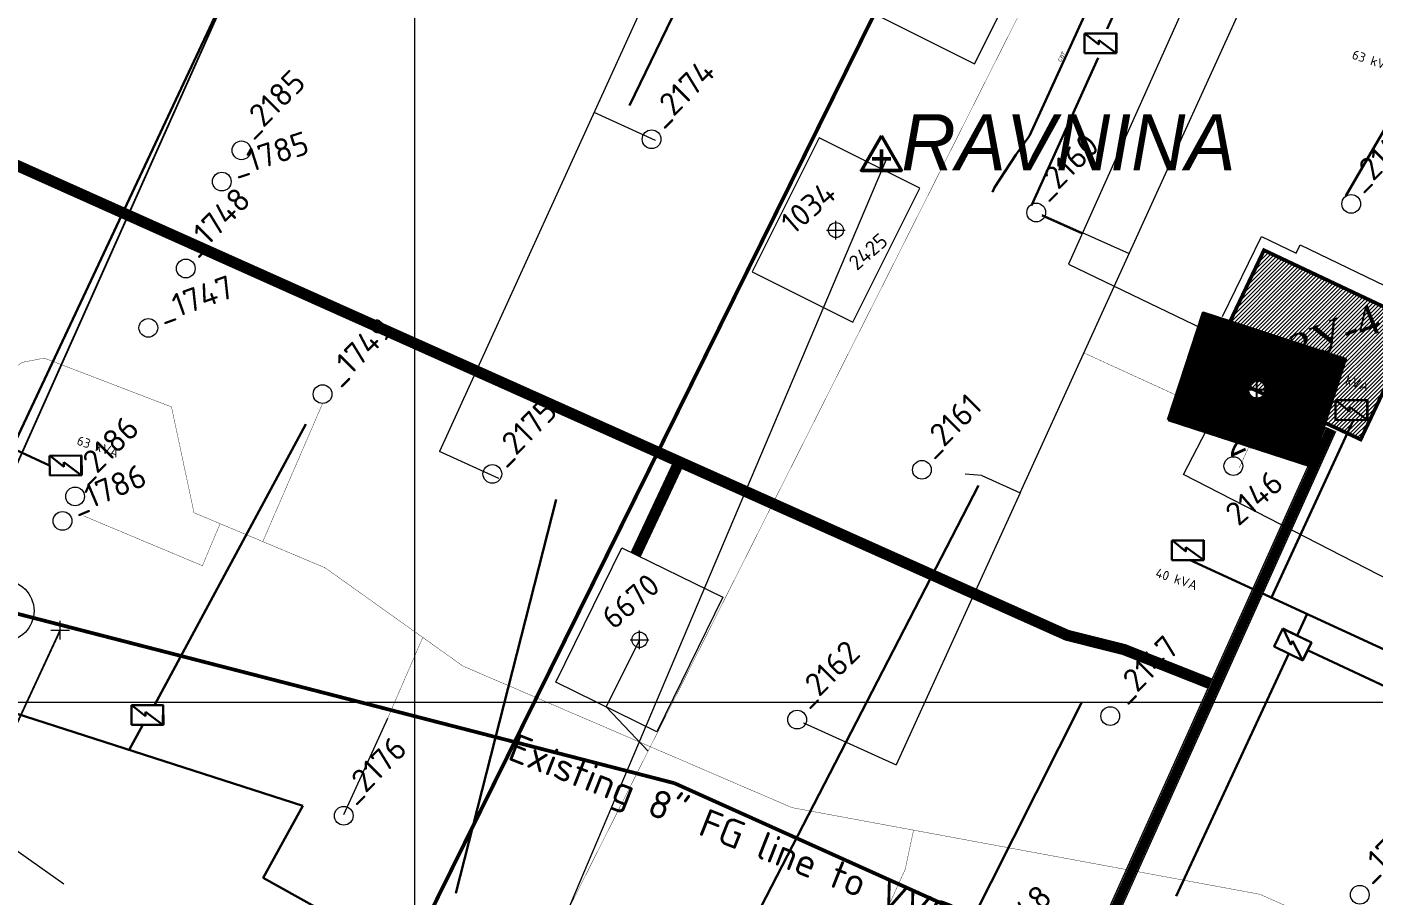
# Model space of a CAD drawing. Header units: millimetres. Extents: x 519 to 9564855, y -810 to 5021775.
# Drawn here: x 9527793 to 9528512, y 5000896 to 5001361 of the extents above; entities that cross this region are included whole.
import ezdxf
from ezdxf.enums import TextEntityAlignment as Align

# ---------------------------------------------------------------- set-up
doc = ezdxf.new("R2010")
doc.units = ezdxf.units.MM
doc.header["$LTSCALE"] = 2
doc.header["$MEASUREMENT"] = 0
doc.header["$PDMODE"] = 2
doc.header["$PDSIZE"] = 5
doc.linetypes.add('92051501$0$GROUND2', pattern=[35, 25, -10])
for name, color, linetype in [('COMPOUND', 3, 'Continuous'), ('CONTROL', 7, 'Continuous'), ('Existing roads', 41, 'Continuous'), ('FIBERGLASS', 212, 'Continuous'), ('GRID_PULKOVO', 7, 'Continuous'), ('OilColl&Flowlines', 3, 'Continuous'), ('OLD WELLS(dr.bfr2000)', 24, 'Continuous'), ('ROAD_FIELD', 255, '92051501$0$GROUND2'), ('ROAD_GROUND', 9, 'Continuous'), ('Скважины на 2015 год', 7, 'Continuous'), ('ТХ_выкидные линии', 24, 'Continuous')]:
    doc.layers.add(name, color=color, linetype=linetype)
for name, color, linetype, lineweight in [('PPLINE_GAS', 4, 'GAS_LINE', 30), ('WELLS(drilled after 2000y)', 6, 'Continuous', 40), ('Нефтепровод Fiberclass', 14, 'g5_122_n', 30), ('Новый водовод', 5, 'g_122_vpr', 30), ('Скв на 2025 допы от ХеКай', 204, 'Continuous', 0), ('Скважины на 2023 год', 201, 'Continuous', 20), ('Скважины на 2023 год (доп.)', 201, 'Continuous', 20), ('Скважины на 2024 год-125', 10, 'Continuous', 40), ('Скважины на 2026', 222, 'Continuous', 50), ('Электро', 1, 'Continuous', 30), ('Электроснаб', 1, 'Continuous', 18), ('Электроснабжене', 1, 'Continuous', 18)]:
    doc.layers.add(name, color=color, linetype=linetype, lineweight=lineweight)
doc.styles.add('92051501$0$STANDARD', font='simplex.shx')
doc.styles.add('Elect', font='isocpeur.ttf')
doc.styles.add('GeoApp', font='', dxfattribs={"height": 1})
doc.styles.add('Line_GUGK', font='')
doc.styles.get("Standard").update_dxf_attribs({"font": 'isocpeur.ttf', "width": 0.5})
doc.styles.get('GeoApp').set_extended_font_data('D431', italic=True)
doc.styles.get('Line_GUGK').set_extended_font_data('Bm431', italic=True)
doc.linetypes.add('g5_122_n', pattern='A,1,-1,1.5,-0.3,["Н",GeoApp,S=1,R=0,X=0,Y=-0.5],-1.5,1.5,-1,4,-1,4,-1,3', length=20.8)
doc.linetypes.add('g_122_vpr', pattern='A,2,-2,3,-0.6,["Впр",Line_GUGK,S=2,R=0,X=0,Y=-1],-6.4,3,-2,8,-2,8,-2,6', length=45)
doc.linetypes.add('GAS_LINE', pattern='A,0.5,-0.2,["G",92051501$0$STANDARD,S=0.1,R=0,X=-0.1,Y=-0.05],-0.05', length=0.75)
doc.linetypes.add('WTR_LINE', pattern='A,0.5,-0.2,["W",92051501$0$STANDARD,S=0.1,R=0,X=-0.1,Y=-0.05],-0.05', length=0.75)

# ---------------------------------------------------------------- blocks, each defined once
blk = doc.blocks.new('A$C4BE355D2')
at = {"layer": 'Скважины на 2023 год', "color": 0, "linetype": 'ByBlock', "lineweight": 0}
blk.add_lwpolyline([(16.15, -47.3), (40.87, 28.79), (-16.19, 47.33), (-40.91, -28.76)], close=True, dxfattribs=at)
blk = doc.blocks.new('A$C53fd71da')
at = {"layer": 'CONTROL', "color": 6, "lineweight": 50}
blk.add_lwpolyline([(0, 12.31), (-10.66, -6.15), (10.66, -6.15)], close=True, dxfattribs=at)
at = {"layer": 'CONTROL', "color": 6, "lineweight": 5, "const_width": 1}
blk.add_lwpolyline([(-0.5, 0, 1), (0.5, 0, 1)], format="xyb", close=True, dxfattribs=at)
at = {"layer": 'CONTROL', "color": 6, "lineweight": 50}
blk.add_point((0, 0), dxfattribs=at)

msp = doc.modelspace()

# ---------------------------------------------------------------- hatches: boundary and pattern name
at = {"layer": 'Скважины на 2015 год', "linetype": 'ByBlock', "lineweight": 0, "ltscale": 5}
h = msp.add_hatch(dxfattribs=at)
h.set_pattern_fill('ANSI31', color=5, scale=12, style=0)
h.set_pattern_definition([(45, (0, 0), (-1.06066017178, 1.06066017178), [])])
h.paths.add_polyline_path([(9528504.837, 5001139.755), (9528423.237, 5001178.555), (9528453.437, 5001241.255), (9528534.737, 5001203.055)])
h.paths.add_polyline_path([(9528457.66573, 5001164.38848), (9528569.83702, 5001209.70837), (9528557.03941, 5001241.38372), (9528444.86813, 5001196.06383)], flags=9)
at = {"layer": 'Скважины на 2024 год-125', "linetype": 'ByBlock', "lineweight": 0, "true_color": 0xadddf7}
h = msp.add_hatch(dxfattribs=at)
h.set_pattern_fill('ANSI31', color=141)
h.set_pattern_definition([(45, (-21407.50241, 3424.00634), (-0.0883883476483, 0.0883883476483), [])])
h.paths.add_polyline_path([(9528497.01277, 5001183.07102), (9528420.92825, 5001207.79238), (9528402.38723, 5001150.72898), (9528478.47175, 5001126.00762)])
h.paths.add_polyline_path([(9528454.7, 5001166.9, -1), (9528444.7, 5001166.9, -1)], flags=16)

# ---------------------------------------------------------------- linework, layer by layer
at = {"color": 5, "linetype": 'WTR_LINE', "lineweight": 0, "ltscale": 100, "const_width": 2, "elevation": -0.999}
msp.add_lwpolyline([(9526374.128, 5000834.993), (9526338.861, 5000849.119), (9526369.317, 5000918.369), (9526381.582, 5000915.643), (9526388.479, 5000916.907), (9526506.091, 5001104.365), (9526943.61387, 5000894.80545), (9527351.894, 5000706.201), (9527410.535, 5000680.127), (9527811.155, 5000487.989), (9528541.9542, 5001967.68695)], dxfattribs=at)
at = {"layer": 'COMPOUND', "lineweight": 0, "const_width": 2}
msp.add_lwpolyline([(9528505.04563, 5001140.19668), (9528423.55244, 5001178.40501), (9528453.437, 5001241.255), (9528534.65885, 5001202.88955), (9528505.04563, 5001140.19668)], dxfattribs=at)
at = {"layer": 'Existing roads', "linetype": 'ByBlock', "lineweight": 0, "ltscale": 5, "const_width": 6}
for points in [[(9528424.64782, 5001009.83599), (9528378.57707, 5001028.07676), (9528348.31289, 5001035.64782), (9527630.06875, 5001357.1753)], [(9528118.13147, 5001078.80981), (9528141.22578, 5001128.02468)]]:
    msp.add_lwpolyline(points, dxfattribs=at)
at = {"layer": 'FIBERGLASS', "linetype": 'ByBlock', "lineweight": 0, "ltscale": 5, "const_width": 2}
msp.add_lwpolyline([(9527780.86, 5001049), (9528138.78733, 5000956.64655)], dxfattribs=at)
at = {"layer": 'FIBERGLASS', "lineweight": 0, "const_width": 2}
msp.add_lwpolyline([(9528535.19264, 5000101.17952), (9528784.94007, 5000665.69554), (9528138.78733, 5000956.64655)], dxfattribs=at)
at = {"layer": 'GRID_PULKOVO', "lineweight": 0}
for p, q in [((9528000, 5011000), (9528000, 4992000)), ((9519000, 5001000), (9533000, 5001000))]:
    msp.add_line(p, q, dxfattribs=at)
at = {"layer": 'OilColl&Flowlines', "linetype": 'ByBlock', "lineweight": 0}
for p, q in [((9528541.21884, 5001662.3654), (9528349.05213, 5001233.84138)), ((9528334.871, 5001259.692), (9528356.32933, 5001250.06926)), ((9528349.05213, 5001233.84138), (9528444.84768, 5001187.65532))]:
    msp.add_line(p, q, dxfattribs=at)
at = {"layer": 'OilColl&Flowlines', "lineweight": 0}
msp.add_lwpolyline([(9529135.82347, 5000745.21225), (9529131.837, 5000746.855), (9529113.637, 5000760.055), (9528410.537, 5001121.555), (9528444.84768, 5001187.65532)], dxfattribs=at)
at = {"layer": 'OLD WELLS(dr.bfr2000)', "lineweight": 0}
for centre in [(9528126.6, 5001300.5), (9527907.7, 5001294.6), (9527897.2, 5001277.9), (9528331.9, 5001261.4), (9528500, 5001266), (9527878, 5001231.5), (9527858, 5001199.8), (9527951, 5001164.4), (9528437.1, 5001126), (9528041.6, 5001121.8), (9528270.9, 5001124), (9527818.9, 5001109.8), (9527812.2, 5001096.7), (9528204.3, 5000990.6), (9528371.4, 5000992.5), (9527962.286, 5000939.278), (9528504.589, 5000897.068)]:
    msp.add_circle(centre, 5, dxfattribs=at)
at = {"layer": 'PPLINE_GAS', "linetype": 'GAS_LINE', "lineweight": 0, "ltscale": 20}
for p, q in [((9528431.3, 5001205.8), (9528452.1, 5001248.6)), ((9528452.1, 5001248.6), (9528470.7, 5001239.7)), ((9528470.7, 5001239.7), (9528472.7, 5001244.1)), ((9528472.7, 5001244.1), (9528779.5, 5001095.9))]:
    msp.add_line(p, q, dxfattribs=at)
at = {"layer": 'ROAD_FIELD', "lineweight": 0, "flags": 128}
msp.add_lwpolyline([(9527705.757, 5000954.919), (9527780.012, 5000926.305), (9527923.08369, 5000824.59975), (9528119.91947, 5000649.65744), (9528235.84773, 5000590.18579)], dxfattribs=at)
at = {"layer": 'ROAD_GROUND', "lineweight": 0}
for points in [[(9528108.76526, 5000307.71673), (9528486.36526, 5001147.01673)], [(9528114.237, 5000305.255), (9528491.837, 5001144.555)]]:
    msp.add_lwpolyline(points, dxfattribs=at)
at = {"layer": 'ROAD_GROUND', "color": 8, "lineweight": 0, "const_width": 5}
msp.add_lwpolyline([(9528111.50113, 5000306.48587), (9528489.10113, 5001145.78587)], dxfattribs=at)
at = {"layer": 'WELLS(drilled after 2000y)', "color": 6, "linetype": 'ByBlock', "lineweight": 0, "ltscale": 5}
for p, q in [((9528120.2, 5001033.2), (9528102.40589, 5000997.39053)), ((9528102.40589, 5000997.39053), (9528124.76714, 5000973.82922))]:
    msp.add_line(p, q, dxfattribs=at)
at = {"layer": 'WELLS(drilled after 2000y)', "linetype": 'ByBlock', "lineweight": 0, "ltscale": 200, "const_width": 0.2}
for points in [[(9528045.10166, 5001119.29546), (9528013.41845, 5001133.7156), (9528186.44601, 5001513.88311), (9528193.19002, 5001551.97806)], [(9528128.73866, 5001299.92146), (9528095.87268, 5001314.87992)], [(9528334.94866, 5001260.33246), (9528381.4254, 5001239.49049)], [(9528357.32283, 5001186.43746), (9528449.09238, 5001144.41483), (9528440.15966, 5001124.90746)], [(9528293.98878, 5001121.64704), (9528302.84716, 5001120.95423), (9528323.28539, 5001111.65208)], [(9527962.36367, 5000939.91845), (9527985.7743, 5000991.35513), (9528004.47258, 5001034.48573)], [(9528187.72809, 5000747.552), (9528261.92042, 5000910.56368), (9528266.43335, 5000931.56628)]]:
    msp.add_lwpolyline(points, dxfattribs=at)
at = {"layer": 'WELLS(drilled after 2000y)', "linetype": 'ByBlock', "lineweight": 0, "ltscale": 200, "const_width": 0.2, "elevation": 0.01}
msp.add_lwpolyline([(9528486.49016, 5001470.41476), (9528257.17456, 5000966.39666), (9528207.63366, 5000988.94446)], dxfattribs=at)
at = {"layer": 'WELLS(drilled after 2000y)', "color": 6, "linetype": 'ByBlock', "lineweight": 0, "ltscale": 5, "const_width": 0.2}
msp.add_lwpolyline([(9528369.40559, 5001459.80421), (9527651.8741, 5000034.42587)], dxfattribs=at)
at = {"layer": 'WELLS(drilled after 2000y)', "color": 6, "linetype": 'ByBlock', "lineweight": 0, "ltscale": 50, "const_width": 0.2}
for points in [[(9527655.80467, 5001131.80833), (9527724.73306, 5001133.15122), (9527790.60243, 5001181.35216), (9527802.45612, 5001183.648), (9527870.3629, 5001157.6001), (9527882.37255, 5001101.08247), (9527952.28378, 5001071.71878), (9528025.87284, 5001019.21814), (9528201.53474, 5000943.59336)], [(9527951, 5001159.4), (9527919.09478, 5001085.65862)], [(9527823.51865, 5001099.35514), (9527886.87182, 5001072.78163), (9527896.30136, 5001095.23218)]]:
    msp.add_lwpolyline(points, dxfattribs=at)
at = {"layer": 'WELLS(drilled after 2000y)', "linetype": 'ByBlock', "lineweight": 0, "ltscale": 50, "const_width": 0.2}
msp.add_lwpolyline([(9528201.53474, 5000943.59336), (9528451.25694, 5000897.31457), (9529213.01173, 5000558.86641)], dxfattribs=at)
at = {"layer": 'Нефтепровод Fiberclass', "ltscale": 0.6, "elevation": -70.5145}
msp.add_lwpolyline([(9528372.2371, 5001561.2152), (9528408.4562, 5001538.5058), (9528433.7505, 5001521.8829), (9528416.6511, 5001491.0051), (9528385.6688, 5001427.2345), (9528356.8236, 5001364.6753), (9528328.2691, 5001302.3654), (9528320.9138, 5001292.2546), (9528309.5586, 5001274.8039), (9528308.5618, 5001272.2206)], dxfattribs=at)
at = {"layer": 'Новый водовод', "color": 5, "linetype": 'WTR_LINE', "lineweight": 0, "ltscale": 40, "const_width": 1}
for points in [[(9527757.25292, 5001058.42316), (9528028.97, 5001666.97)], [(9527811.14, 5001038.68), (9527565.15536, 5000508.00127), (9527336.47, 4999871.61)]]:
    msp.add_lwpolyline(points, dxfattribs=at)
at = {"layer": 'Новый водовод', "color": 5, "lineweight": 0, "ltscale": 40}
msp.add_circle((9527780.66, 5001048.7), 16.32964, dxfattribs=at)
at = {"layer": 'Новый водовод', "color": 5, "linetype": 'WTR_LINE', "lineweight": 0, "ltscale": 40}
msp.add_point((9527810.94, 5001038.38), dxfattribs=at)
at = {"layer": 'Скважины на 2015 год', "color": 5, "linetype": 'ByBlock', "lineweight": 0, "ltscale": 5, "const_width": 0.2}
msp.add_lwpolyline([(9528504.837, 5001139.755), (9528423.237, 5001178.555), (9528453.437, 5001241.255), (9528534.737, 5001203.055), (9528504.837, 5001139.755)], dxfattribs=at)
at = {"layer": 'Скважины на 2015 год', "color": 0, "linetype": 'ByBlock', "lineweight": 0}
msp.add_lwpolyline([(9528129.32543, 5000984.14898), (9528075.48636, 5001010.63209), (9528110.79718, 5001082.41751), (9528164.63624, 5001055.93439), (9528129.32543, 5000984.14898)], dxfattribs=at)
msp.add_circle((9528120.2, 5001033.2), 4.09, dxfattribs=at)
msp.add_point((9528120.2, 5001033.2), dxfattribs=at)
at = {"layer": 'Скважины на 2023 год (доп.)', "color": 0, "linetype": 'ByBlock', "lineweight": 0}
msp.add_circle((9528225, 5001252), 4, dxfattribs=at)
msp.add_point((9528225, 5001252), dxfattribs=at)
at = {"layer": 'Скважины на 2024 год-125'}
msp.add_lwpolyline([(9528402.38723, 5001150.72898), (9528478.47175, 5001126.00762), (9528497.01277, 5001183.07102), (9528420.92825, 5001207.79238)], close=True, dxfattribs=at)
at = {"layer": 'Скважины на 2024 год-125', "ltscale": 50}
msp.add_circle((9528449.7, 5001166.9), 5, dxfattribs=at)
at = {"layer": 'Скважины на 2024 год-125', "lineweight": 25}
msp.add_point((9528449.7, 5001166.9), dxfattribs=at)
at = {"layer": 'Скважины на 2026', "lineweight": 5}
msp.add_line((9528252.251, 5001290.967), (9526560.04883, 4997299.22482), dxfattribs=at)
at = {"layer": 'ТХ_выкидные линии', "lineweight": 0, "ltscale": 25}
for p, q in [((9528186.44601, 5001513.88311), (9528013.41845, 5001133.7156)), ((9528186.44601, 5001513.88311), (9528013.41845, 5001133.7156)), ((9528323.28539, 5001111.65208), (9528486.49016, 5001470.41476, 0.01)), ((9528128.73866, 5001299.92146), (9528095.87268, 5001314.87992)), ((9528128.73866, 5001299.92146), (9528095.87268, 5001314.87992)), ((9528334.94866, 5001260.33246), (9528381.46171, 5001239.47421)), ((9528045.10166, 5001119.29546), (9528013.41845, 5001133.7156)), ((9528045.10166, 5001119.29546), (9528013.41845, 5001133.7156)), ((9528302.84716, 5001120.95423), (9528293.98878, 5001121.64704)), ((9528302.84716, 5001120.95423), (9528293.98878, 5001121.64704)), ((9528302.84716, 5001120.95423), (9528293.98878, 5001121.64704)), ((9528302.84716, 5001120.95423), (9528323.28539, 5001111.65208)), ((9528302.84716, 5001120.95423), (9528323.28539, 5001111.65208)), ((9528323.28539, 5001111.65208), (9528257.17456, 5000966.39666)), ((9527962.36367, 5000939.91845), (9527985.7743, 5000991.35513)), ((9528207.63366, 5000988.94446), (9528257.17456, 5000966.39666))]:
    msp.add_line(p, q, dxfattribs=at)
at = {"layer": 'Электро'}
for p, q in [((9528201.44293, 5001497.68771, 0), (9528114.80926, 5001318.55418, 0)), ((9528369.79293, 5001359.52928, -0.00006), (9528399.51773, 5001426.40575, -0.00006)), ((9527904.50786, 5001389.25449, 0), (9527769.70734, 5001102.37053, 0)), ((9528357.66144, 5001356.99241, 0), (9528374.70987, 5001357.09675, 0)), ((9528357.72614, 5001346.42006, 0), (9528357.66144, 5001356.99241, 0)), ((9528374.61262, 5001356.9983, 0), (9528358.01702, 5001356.89673, 0)), ((9528358.01702, 5001356.89673, 0), (9528365.2288, 5001351.0695, 0)), ((9528365.2288, 5001351.0695, 0), (9528365.21426, 5001353.44473, 0)), ((9528365.21426, 5001353.44473, 0), (9528374.53893, 5001346.55584, 0)), ((9528374.53893, 5001346.55584, 0), (9528374.61262, 5001356.9983, 0)), ((9528374.70987, 5001357.09675, 0), (9528374.77458, 5001346.5244, 0)), ((9528374.77458, 5001346.5244, 0), (9528357.72614, 5001346.42006, 0)), ((9528329.27868, 5001265.06775, -0.00006), (9528364.85751, 5001344.06042, -0.00006)), ((9528497.0926, 5001270.32423, -0.00006), (9528525.56284, 5001319.28846, -0.00006)), ((9528491.55693, 5001161.11591), (9528508.60536, 5001161.22024)), ((9528491.62163, 5001150.54356), (9528491.55693, 5001161.11591)), ((9528508.50811, 5001161.12179), (9528491.91251, 5001161.02023)), ((9528491.91251, 5001161.02023), (9528499.12429, 5001155.193)), ((9528508.43441, 5001150.67933), (9528508.50811, 5001161.12179)), ((9528508.60536, 5001161.22024), (9528508.67006, 5001150.64789)), ((9528499.12429, 5001155.193), (9528499.10975, 5001157.56823)), ((9528499.10975, 5001157.56823), (9528508.43441, 5001150.67933)), ((9528501.15739, 5001150.60192), (9528457.44109, 5001055.79544, -0.00006)), ((9528508.67006, 5001150.64789), (9528491.62163, 5001150.54356)), ((9527805.33268, 5001126.21655), (9527785.33029, 5001135.61947, 0)), ((9527805.27188, 5001131.50247), (9527822.3195, 5001131.69859)), ((9527805.39349, 5001120.93062), (9527805.27188, 5001131.50247)), ((9527822.22278, 5001131.59961), (9527805.62796, 5001131.40871)), ((9527805.62796, 5001131.40871), (9527812.87101, 5001125.62039)), ((9527822.2053, 5001121.15691), (9527822.22278, 5001131.59961)), ((9527822.3195, 5001131.69859), (9527822.44111, 5001121.12674)), ((9527812.87101, 5001125.62039), (9527812.84368, 5001127.99551)), ((9527812.84368, 5001127.99551), (9527822.2053, 5001121.15691)), ((9527822.44111, 5001121.12674), (9527805.39349, 5001120.93062)), ((9528022.07042, 5000897.97957, 0), (9528075.63108, 5001108.18097, 0)), ((9528404.25156, 5001086.29226, 0), (9528421.29999, 5001086.3966, 0)), ((9528404.31626, 5001075.71991, 0), (9528404.25156, 5001086.29226, 0)), ((9528421.20273, 5001086.29815, 0), (9528404.60713, 5001086.19658, 0)), ((9528404.60713, 5001086.19658, 0), (9528411.81891, 5001080.36935, 0)), ((9528421.12904, 5001075.85568, 0), (9528421.20273, 5001086.29815, 0)), ((9528421.29999, 5001086.3966, 0), (9528421.36469, 5001075.82424, 0)), ((9528411.81891, 5001080.36935, 0), (9528411.80438, 5001082.74458, 0)), ((9528411.80438, 5001082.74458, 0), (9528421.12904, 5001075.85568, 0)), ((9528421.36469, 5001075.82424, 0), (9528404.31626, 5001075.71991, 0)), ((9528948.62165, 5000829.30672, -0.00006), (9528413.71211, 5001075.95935, -0.00006)), ((9528476.50873, 5001047.00314, -0.00006), (9528471.06212, 5001035.55007, -0.00006)), ((9528458.89839, 5001029.71514, -0.00006), (9528463.52847, 5001039.21994, -0.00006)), ((9528463.52847, 5001039.21994, -0.00006), (9528478.85542, 5001031.75372, -0.00006)), ((9528478.72459, 5001031.7086, -0.00006), (9528463.80475, 5001038.9765, -0.00006)), ((9528463.80475, 5001038.9765, -0.00006), (9528467.68479, 5001030.5556, -0.00006)), ((9528474.22534, 5001022.24892, -0.00006), (9528458.89839, 5001029.71514, -0.00006)), ((9528467.68479, 5001030.5556, -0.00006), (9528468.725, 5001032.69099, -0.00006)), ((9528468.725, 5001032.69099, -0.00006), (9528474.02807, 5001022.38159, -0.00006)), ((9528474.02807, 5001022.38159, -0.00006), (9528478.72459, 5001031.7086, -0.00006)), ((9528478.85542, 5001031.75372, -0.00006), (9528474.22534, 5001022.24892, -0.00006)), ((9528466.71373, 5001025.90805, -0.00006), (9528406.50978, 5000896.3667, -0.00006)), ((9528531.96087, 5001001.84259), (9528476.69086, 5001027.66973, -0.00005)), ((9527940.52778, 5000944.47253, 0), (9527740.62517, 5001008.93847, -0.00006)), ((9527848.94408, 5000998.31242, -0.00003), (9527865.99251, 5000998.41676, -0.00003)), ((9527849.00878, 5000987.74007, -0.00003), (9527848.94408, 5000998.31242, -0.00003)), ((9527865.89526, 5000998.31831, -0.00003), (9527849.29966, 5000998.21674, -0.00003)), ((9527849.29966, 5000998.21674, -0.00003), (9527856.51144, 5000992.38951, -0.00003)), ((9527856.51144, 5000992.38951, -0.00003), (9527856.4969, 5000994.76474, -0.00003)), ((9527856.4969, 5000994.76474, -0.00003), (9527865.82157, 5000987.87584, -0.00003)), ((9527865.82157, 5000987.87584, -0.00003), (9527865.89526, 5000998.31831, -0.00003)), ((9527865.99251, 5000998.41676, -0.00003), (9527866.05721, 5000987.8444, -0.00003)), ((9528245.21039, 5000779.7225, 0), (9528356.0146, 5000999.50437, 0)), ((9527866.05721, 5000987.8444, -0.00003), (9527849.00878, 5000987.74007, -0.00003)), ((9527919.258, 5000906.06158, 0), (9527940.52778, 5000944.47253, 0)), ((9528134.87041, 5000786.52243, 0), (9527919.258, 5000906.06158, 0))]:
    msp.add_line(p, q, dxfattribs=at)
at = {"layer": 'Электро', "ltscale": 0.0025}
for p, q in [((9527861.32165, 5000998.29031, -0.00003), (9527942.08434, 5001148.30613, -0.00003)), ((9528148.12931, 5000819.10762, 0), (9528301.02526, 5001115.6624, 0)), ((9527847.79359, 5000974.37808, -0.00003), (9527855.03988, 5000987.74781, -0.00003))]:
    msp.add_line(p, q, dxfattribs=at)
at = {"layer": 'Электроснаб', "color": 1, "linetype": 'ByBlock', "lineweight": 0}
for p, q in [((9528201.44293, 5001497.68771, 0), (9528114.80926, 5001318.55418, 0)), ((9528369.79293, 5001359.52928, -0.00006), (9528399.51773, 5001426.40575, -0.00006)), ((9527904.50786, 5001389.25449, 0), (9527769.70734, 5001102.37053, 0)), ((9528357.66144, 5001356.99241, 0), (9528374.70987, 5001357.09675, 0)), ((9528357.72614, 5001346.42006, 0), (9528357.66144, 5001356.99241, 0)), ((9528374.61262, 5001356.9983, 0), (9528358.01702, 5001356.89673, 0)), ((9528358.01702, 5001356.89673, 0), (9528365.2288, 5001351.0695, 0)), ((9528365.2288, 5001351.0695, 0), (9528365.21426, 5001353.44473, 0)), ((9528365.21426, 5001353.44473, 0), (9528374.53893, 5001346.55584, 0)), ((9528374.53893, 5001346.55584, 0), (9528374.61262, 5001356.9983, 0)), ((9528374.70987, 5001357.09675, 0), (9528374.77458, 5001346.5244, 0)), ((9528374.77458, 5001346.5244, 0), (9528357.72614, 5001346.42006, 0)), ((9528329.27868, 5001265.06775, -0.00006), (9528364.85751, 5001344.06042, -0.00006)), ((9528497.0926, 5001270.32423, -0.00006), (9528525.56284, 5001319.28846, -0.00006)), ((9528491.55693, 5001161.11591), (9528508.60536, 5001161.22024)), ((9528491.62163, 5001150.54356), (9528491.55693, 5001161.11591)), ((9528508.50811, 5001161.12179), (9528491.91251, 5001161.02023)), ((9528491.91251, 5001161.02023), (9528499.12429, 5001155.193)), ((9528508.43441, 5001150.67933), (9528508.50811, 5001161.12179)), ((9528508.60536, 5001161.22024), (9528508.67006, 5001150.64789)), ((9528499.12429, 5001155.193), (9528499.10975, 5001157.56823)), ((9528499.10975, 5001157.56823), (9528508.43441, 5001150.67933)), ((9528501.15739, 5001150.60192), (9528457.44109, 5001055.79544, -0.00006)), ((9528508.67006, 5001150.64789), (9528491.62163, 5001150.54356)), ((9527805.33268, 5001126.21655), (9527785.33029, 5001135.61947, 0)), ((9527805.27188, 5001131.50247), (9527822.3195, 5001131.69859)), ((9527805.39349, 5001120.93062), (9527805.27188, 5001131.50247)), ((9527822.22278, 5001131.59961), (9527805.62796, 5001131.40871)), ((9527805.62796, 5001131.40871), (9527812.87101, 5001125.62039)), ((9527822.2053, 5001121.15691), (9527822.22278, 5001131.59961)), ((9527822.3195, 5001131.69859), (9527822.44111, 5001121.12674)), ((9527812.87101, 5001125.62039), (9527812.84368, 5001127.99551)), ((9527812.84368, 5001127.99551), (9527822.2053, 5001121.15691)), ((9527822.44111, 5001121.12674), (9527805.39349, 5001120.93062)), ((9528022.07042, 5000897.97957, 0), (9528075.63108, 5001108.18097, 0)), ((9528404.25156, 5001086.29226, 0), (9528421.29999, 5001086.3966, 0)), ((9528404.31626, 5001075.71991, 0), (9528404.25156, 5001086.29226, 0)), ((9528421.20273, 5001086.29815, 0), (9528404.60713, 5001086.19658, 0)), ((9528404.60713, 5001086.19658, 0), (9528411.81891, 5001080.36935, 0)), ((9528421.12904, 5001075.85568, 0), (9528421.20273, 5001086.29815, 0)), ((9528421.29999, 5001086.3966, 0), (9528421.36469, 5001075.82424, 0)), ((9528411.81891, 5001080.36935, 0), (9528411.80438, 5001082.74458, 0)), ((9528411.80438, 5001082.74458, 0), (9528421.12904, 5001075.85568, 0)), ((9528421.36469, 5001075.82424, 0), (9528404.31626, 5001075.71991, 0)), ((9528476.50873, 5001047.00314, -0.00006), (9528471.06212, 5001035.55007, -0.00006)), ((9528458.89839, 5001029.71514, -0.00006), (9528463.52847, 5001039.21994, -0.00006)), ((9528463.52847, 5001039.21994, -0.00006), (9528478.85542, 5001031.75372, -0.00006)), ((9528478.72459, 5001031.7086, -0.00006), (9528463.80475, 5001038.9765, -0.00006)), ((9528463.80475, 5001038.9765, -0.00006), (9528467.68479, 5001030.5556, -0.00006)), ((9528474.22534, 5001022.24892, -0.00006), (9528458.89839, 5001029.71514, -0.00006)), ((9528467.68479, 5001030.5556, -0.00006), (9528468.725, 5001032.69099, -0.00006)), ((9528468.725, 5001032.69099, -0.00006), (9528474.02807, 5001022.38159, -0.00006)), ((9528474.02807, 5001022.38159, -0.00006), (9528478.72459, 5001031.7086, -0.00006)), ((9528478.85542, 5001031.75372, -0.00006), (9528474.22534, 5001022.24892, -0.00006)), ((9528466.71373, 5001025.90805, -0.00006), (9528406.50978, 5000896.3667, -0.00006)), ((9528531.96087, 5001001.84259), (9528476.69086, 5001027.66973, -0.00005)), ((9527848.94408, 5000998.31242, -0.00003), (9527865.99251, 5000998.41676, -0.00003)), ((9527849.00878, 5000987.74007, -0.00003), (9527848.94408, 5000998.31242, -0.00003)), ((9527865.89526, 5000998.31831, -0.00003), (9527849.29966, 5000998.21674, -0.00003)), ((9527849.29966, 5000998.21674, -0.00003), (9527856.51144, 5000992.38951, -0.00003)), ((9527856.51144, 5000992.38951, -0.00003), (9527856.4969, 5000994.76474, -0.00003)), ((9527856.4969, 5000994.76474, -0.00003), (9527865.82157, 5000987.87584, -0.00003)), ((9527865.82157, 5000987.87584, -0.00003), (9527865.89526, 5000998.31831, -0.00003)), ((9527865.99251, 5000998.41676, -0.00003), (9527866.05721, 5000987.8444, -0.00003)), ((9528245.21039, 5000779.7225, 0), (9528356.0146, 5000999.50437, 0)), ((9527866.05721, 5000987.8444, -0.00003), (9527849.00878, 5000987.74007, -0.00003))]:
    msp.add_line(p, q, dxfattribs=at)
at = {"layer": 'Электроснаб', "color": 1, "linetype": 'ByBlock', "lineweight": 0, "ltscale": 0.0025}
for p, q in [((9527861.32165, 5000998.29031, -0.00003), (9527942.08434, 5001148.30613, -0.00003)), ((9528148.12931, 5000819.10762, 0), (9528301.02526, 5001115.6624, 0)), ((9527847.79359, 5000974.37808, -0.00003), (9527855.03988, 5000987.74781, -0.00003))]:
    msp.add_line(p, q, dxfattribs=at)
at = {"layer": 'Электроснаб', "color": 1, "lineweight": 0}
for p, q in [((9528948.62165, 5000829.30672, -0.00006), (9528413.71211, 5001075.95935, -0.00006)), ((9527940.52778, 5000944.47253, 0), (9527740.62517, 5001008.93847, -0.00006)), ((9527919.258, 5000906.06158, 0), (9527940.52778, 5000944.47253, 0)), ((9528134.87041, 5000786.52243, 0), (9527919.258, 5000906.06158, 0))]:
    msp.add_line(p, q, dxfattribs=at)
at = {"layer": 'Электроснабжене', "color": 1, "linetype": 'ByBlock', "lineweight": 0}
for p, q in [((9528201.44293, 5001497.68771, 0), (9528114.80926, 5001318.55418, 0)), ((9528369.79293, 5001359.52928, -0.00006), (9528399.51773, 5001426.40575, -0.00006)), ((9527904.50786, 5001389.25449, 0), (9527769.70734, 5001102.37053, 0)), ((9528357.66144, 5001356.99241, 0), (9528374.70987, 5001357.09675, 0)), ((9528357.72614, 5001346.42006, 0), (9528357.66144, 5001356.99241, 0)), ((9528374.61262, 5001356.9983, 0), (9528358.01702, 5001356.89673, 0)), ((9528358.01702, 5001356.89673, 0), (9528365.2288, 5001351.0695, 0)), ((9528365.2288, 5001351.0695, 0), (9528365.21426, 5001353.44473, 0)), ((9528365.21426, 5001353.44473, 0), (9528374.53893, 5001346.55584, 0)), ((9528374.53893, 5001346.55584, 0), (9528374.61262, 5001356.9983, 0)), ((9528374.70987, 5001357.09675, 0), (9528374.77458, 5001346.5244, 0)), ((9528374.77458, 5001346.5244, 0), (9528357.72614, 5001346.42006, 0)), ((9528329.27868, 5001265.06775, -0.00006), (9528364.85751, 5001344.06042, -0.00006)), ((9528497.0926, 5001270.32423, -0.00006), (9528525.56284, 5001319.28846, -0.00006)), ((9528491.55693, 5001161.11591), (9528508.60536, 5001161.22024)), ((9528491.62163, 5001150.54356), (9528491.55693, 5001161.11591)), ((9528508.50811, 5001161.12179), (9528491.91251, 5001161.02023)), ((9528491.91251, 5001161.02023), (9528499.12429, 5001155.193)), ((9528508.43441, 5001150.67933), (9528508.50811, 5001161.12179)), ((9528508.60536, 5001161.22024), (9528508.67006, 5001150.64789)), ((9528499.12429, 5001155.193), (9528499.10975, 5001157.56823)), ((9528499.10975, 5001157.56823), (9528508.43441, 5001150.67933)), ((9528501.15739, 5001150.60192), (9528457.44109, 5001055.79544, -0.00006)), ((9528508.67006, 5001150.64789), (9528491.62163, 5001150.54356)), ((9527805.33268, 5001126.21655), (9527785.33029, 5001135.61947, 0)), ((9527805.27188, 5001131.50247), (9527822.3195, 5001131.69859)), ((9527805.39349, 5001120.93062), (9527805.27188, 5001131.50247)), ((9527822.22278, 5001131.59961), (9527805.62796, 5001131.40871)), ((9527805.62796, 5001131.40871), (9527812.87101, 5001125.62039)), ((9527822.2053, 5001121.15691), (9527822.22278, 5001131.59961)), ((9527822.3195, 5001131.69859), (9527822.44111, 5001121.12674)), ((9527812.87101, 5001125.62039), (9527812.84368, 5001127.99551)), ((9527812.84368, 5001127.99551), (9527822.2053, 5001121.15691)), ((9527822.44111, 5001121.12674), (9527805.39349, 5001120.93062)), ((9528022.07042, 5000897.97957, 0), (9528075.63108, 5001108.18097, 0)), ((9528404.25156, 5001086.29226, 0), (9528421.29999, 5001086.3966, 0)), ((9528404.31626, 5001075.71991, 0), (9528404.25156, 5001086.29226, 0)), ((9528421.20273, 5001086.29815, 0), (9528404.60713, 5001086.19658, 0)), ((9528404.60713, 5001086.19658, 0), (9528411.81891, 5001080.36935, 0)), ((9528421.12904, 5001075.85568, 0), (9528421.20273, 5001086.29815, 0)), ((9528421.29999, 5001086.3966, 0), (9528421.36469, 5001075.82424, 0)), ((9528411.81891, 5001080.36935, 0), (9528411.80438, 5001082.74458, 0)), ((9528411.80438, 5001082.74458, 0), (9528421.12904, 5001075.85568, 0)), ((9528421.36469, 5001075.82424, 0), (9528404.31626, 5001075.71991, 0)), ((9528476.50873, 5001047.00314, -0.00006), (9528471.06212, 5001035.55007, -0.00006)), ((9528458.89839, 5001029.71514, -0.00006), (9528463.52847, 5001039.21994, -0.00006)), ((9528463.52847, 5001039.21994, -0.00006), (9528478.85542, 5001031.75372, -0.00006)), ((9528478.72459, 5001031.7086, -0.00006), (9528463.80475, 5001038.9765, -0.00006)), ((9528463.80475, 5001038.9765, -0.00006), (9528467.68479, 5001030.5556, -0.00006)), ((9528474.22534, 5001022.24892, -0.00006), (9528458.89839, 5001029.71514, -0.00006)), ((9528467.68479, 5001030.5556, -0.00006), (9528468.725, 5001032.69099, -0.00006)), ((9528468.725, 5001032.69099, -0.00006), (9528474.02807, 5001022.38159, -0.00006)), ((9528474.02807, 5001022.38159, -0.00006), (9528478.72459, 5001031.7086, -0.00006)), ((9528478.85542, 5001031.75372, -0.00006), (9528474.22534, 5001022.24892, -0.00006)), ((9528466.71373, 5001025.90805, -0.00006), (9528406.50978, 5000896.3667, -0.00006)), ((9528531.96087, 5001001.84259), (9528476.69086, 5001027.66973, -0.00005)), ((9527848.94408, 5000998.31242, -0.00003), (9527865.99251, 5000998.41676, -0.00003)), ((9527849.00878, 5000987.74007, -0.00003), (9527848.94408, 5000998.31242, -0.00003)), ((9527865.89526, 5000998.31831, -0.00003), (9527849.29966, 5000998.21674, -0.00003)), ((9527849.29966, 5000998.21674, -0.00003), (9527856.51144, 5000992.38951, -0.00003)), ((9527856.51144, 5000992.38951, -0.00003), (9527856.4969, 5000994.76474, -0.00003)), ((9527856.4969, 5000994.76474, -0.00003), (9527865.82157, 5000987.87584, -0.00003)), ((9527865.82157, 5000987.87584, -0.00003), (9527865.89526, 5000998.31831, -0.00003)), ((9527865.99251, 5000998.41676, -0.00003), (9527866.05721, 5000987.8444, -0.00003)), ((9528245.21039, 5000779.7225, 0), (9528356.0146, 5000999.50437, 0)), ((9527866.05721, 5000987.8444, -0.00003), (9527849.00878, 5000987.74007, -0.00003))]:
    msp.add_line(p, q, dxfattribs=at)
at = {"layer": 'Электроснабжене', "color": 1, "linetype": 'ByBlock', "lineweight": 0, "ltscale": 0.0025}
for p, q in [((9527861.32165, 5000998.29031, -0.00003), (9527942.08434, 5001148.30613, -0.00003)), ((9528148.12931, 5000819.10762, 0), (9528301.02526, 5001115.6624, 0)), ((9527847.79359, 5000974.37808, -0.00003), (9527855.03988, 5000987.74781, -0.00003))]:
    msp.add_line(p, q, dxfattribs=at)
at = {"layer": 'Электроснабжене', "color": 1, "lineweight": 0}
for p, q in [((9528948.62165, 5000829.30672, -0.00006), (9528413.71211, 5001075.95935, -0.00006)), ((9527940.52778, 5000944.47253, 0), (9527740.62517, 5001008.93847, -0.00006)), ((9527919.258, 5000906.06158, 0), (9527940.52778, 5000944.47253, 0)), ((9528134.87041, 5000786.52243, 0), (9527919.258, 5000906.06158, 0))]:
    msp.add_line(p, q, dxfattribs=at)

# ---------------------------------------------------------------- block references
at = {"layer": 'CONTROL', "color": 6, "lineweight": 5}
msp.add_blockref('A$C53fd71da', (9528249.26, 5001290.06), dxfattribs=at)
at = {"layer": 'Скважины на 2023 год', "color": 0, "linetype": 'ByBlock', "lineweight": 0, "rotation": 351.4481906717004}
msp.add_blockref('A$C4BE355D2', (9528290, 5001390), dxfattribs=at)
at = {"layer": 'Скважины на 2023 год (доп.)', "color": 0, "linetype": 'ByBlock', "lineweight": 0, "rotation": 351.4481906717004}
msp.add_blockref('A$C4BE355D2', (9528225, 5001252), dxfattribs=at)

# ---------------------------------------------------------------- texts
at = {"layer": 'COMPOUND', "color": 0, "lineweight": 0, "insert": (9528442.37431, 5001214.0536, -0.00006), "char_height": 16, "attachment_point": 1, "rotation": 21.99988935, "style": 'Elect'}
msp.add_mtext('{\\fArial|b0|i0|c0|p34;\\P\\fTimes New Roman|b0|i0|c204|p18;ГЗУ-4 ВВГ}', dxfattribs=at)
at = {"layer": 'CONTROL', "color": 6, "lineweight": 0, "style": 'Line_GUGK'}
msp.add_text('RAVNINA', height=30, dxfattribs=at).set_placement((9528259.92076, 5001283.90501))
at = {"layer": 'FIBERGLASS', "color": 0, "lineweight": 0, "style": 'Elect'}
msp.add_text('Existing 8" FG line to VVG area wells / Линия ФГ Ду200мм до скважин участка ВВГ.', height=15, rotation=338.49158957, dxfattribs=at).set_placement((9528049.00071, 5000969.57109, -0.999))
at = {"layer": 'OLD WELLS(dr.bfr2000)', "lineweight": 0, "style": 'Elect'}
for s, rotation, p in [(' _2185', 44.99999992, (9527907.7, 5001294.6)), (' _2174', 44.99999992, (9528126.6, 5001300.5)), (' _2145', 44.99999992, (9528500, 5001266)), (' _1785', 17.76711508, (9527897.2, 5001277.9)), (' _2160', 44.99999992, (9528331.9, 5001261.4)), (' _1748', 44.99999992, (9527878, 5001231.5)), (' _1747', 19.64245291, (9527858, 5001199.8)), (' _1749', 44.99999992, (9527954.1896, 5001162.34449)), (' _2175', 44.99999992, (9528042.51396, 5001119.52387)), (' _2161', 44.99999992, (9528270.9, 5001124)), (' _2186', 44.99999992, (9527818.9, 5001109.8)), (' _1786', 22.92729162, (9527812.2, 5001096.7)), (' 2146', 41, (9528433.72501, 5001088.20957)), (' _2147', 44.99999992, (9528374.02346, 5000992.87444)), (' _2162', 44.99999992, (9528204.3, 5000990.6)), (' _2176', 44.99999992, (9527962.286, 5000939.278)), (' _1744', 44.99999992, (9528504.589, 5000897.068)), (' _2148', 44.99999992, (9528305.9, 5000859.2))]:
    msp.add_text(s, height=12.5, rotation=rotation, dxfattribs=at).set_placement(p)
at = {"layer": 'Нефтепровод Fiberclass', "linetype": 'ByBlock', "lineweight": 0, "style": 'GeoApp'}
msp.add_text('СВТ', height=2, rotation=65.37963003, dxfattribs=at).set_placement((9528345.40712, 5001344.56366, -70.5145), align=Align.MIDDLE_CENTER)
at = {"layer": 'Скв на 2025 допы от ХеКай', "lineweight": 40, "style": 'Elect'}
msp.add_text('2146D', height=12, rotation=41, dxfattribs=at).set_placement((9528422.36398, 5001159.97848))
at = {"layer": 'Скважины на 2015 год', "color": 0, "linetype": 'ByBlock', "lineweight": 0, "style": 'Elect'}
msp.add_text('6670', height=12, rotation=41, dxfattribs=at).set_placement((9528106.40611, 5001038.15697))
at = {"layer": 'Скважины на 2023 год (доп.)', "color": 0, "linetype": 'ByBlock', "lineweight": 0, "style": 'Elect'}
msp.add_text('1034', height=12, rotation=41, dxfattribs=at).set_placement((9528202.26206, 5001249.09972))
at = {"layer": 'Скважины на 2023 год (доп.)', "color": 9, "linetype": 'ByBlock', "lineweight": 0, "true_color": 0xc7c8ca, "style": 'Elect'}
msp.add_text('2425', height=8, rotation=41, dxfattribs=at).set_placement((9528236.20255, 5001230.03774))
at = {"layer": 'Скважины на 2024 год-125', "lineweight": 0, "style": 'Line_GUGK'}
msp.add_text('2146D', height=14, rotation=24.53604757, dxfattribs=at).set_placement((9528437.9197, 5001126.98544), align=Align.BOTTOM_LEFT)
at = {"layer": 'Электро'}
msp.add_text('63 kVA', height=5, rotation=341.691556, dxfattribs=at).set_placement((9527819.41771, 5001137.54451, -0.00006))
at = {"layer": 'Электроснаб', "color": 1, "linetype": 'ByBlock', "lineweight": 0}
for s, p in [('63 kVA', (9528499.96643, 5001343.64051, -0.00006)), ('63 kVA', (9528486.55986, 5001173.04008, -0.00006)), ('63 kVA', (9527819.41771, 5001137.54451, -0.00006)), ('40 kVA', (9528395.10489, 5001066.91547, -0.00006))]:
    msp.add_text(s, height=5, rotation=341.691556, dxfattribs=at).set_placement(p)
at = {"layer": 'Электроснабжене', "color": 1, "linetype": 'ByBlock', "lineweight": 0}
msp.add_text('63 kVA', height=5, rotation=341.691556, dxfattribs=at).set_placement((9527819.41771, 5001137.54451, -0.00006))

doc.saveas('drawing.dxf')
